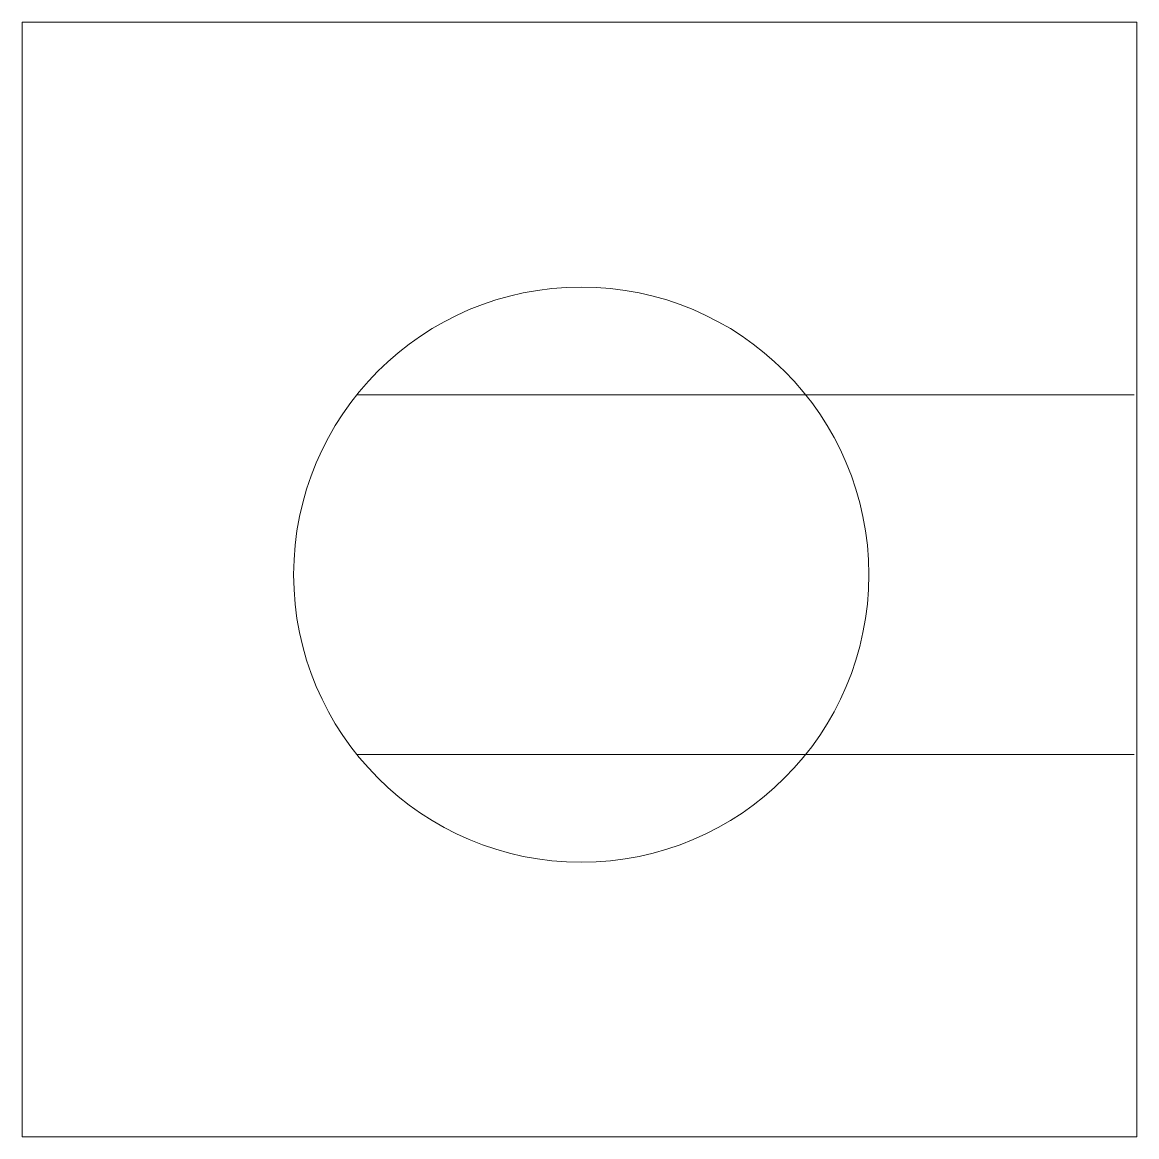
# Model space of a CAD drawing. Header units: inches. Extents: x 215.2 to 219.07, y 458 to 461.88.
import ezdxf

# ---------------------------------------------------------------- set-up
doc = ezdxf.new("R2010")
doc.units = ezdxf.units.IN
doc.header["$MEASUREMENT"] = 0
doc.layers.add('A-101-Floorplan-1st-floor', color=7, linetype='Continuous', lineweight=9)
doc.layers.add('A-101-RCP', color=7, linetype='Continuous', lineweight=9)

# ---------------------------------------------------------------- blocks, each defined once
blk = doc.blocks.new('block-with-circle')
at = {"layer": 'A-101-RCP', "lineweight": 5}
for p, q in [((-1.9436, -1.9545), (-1.9436, 1.9205)), ((-1.9436, 1.9205), (1.9314, 1.9205)), ((1.9314, 1.9205), (1.9314, -1.9545)), ((1.9314, -1.9545), (-1.9436, -1.9545))]:
    blk.add_line(p, q, dxfattribs=at)
at = {"layer": 'A-101-RCP'}
blk.add_circle((0, 0), 1, dxfattribs=at)

msp = doc.modelspace()

# ---------------------------------------------------------------- linework, layer by layer
at = {"layer": 'A-101-Floorplan-1st-floor', "lineweight": 5}
for p, q in [((216.3588, 460.5834), (219.0624, 460.5834)), ((216.3588, 459.3334), (219.0624, 459.3334))]:
    msp.add_line(p, q, dxfattribs=at)

# ---------------------------------------------------------------- block references
msp.add_blockref('block-with-circle', (217.1394, 459.9584), dxfattribs=at)

doc.saveas('drawing.dxf')
